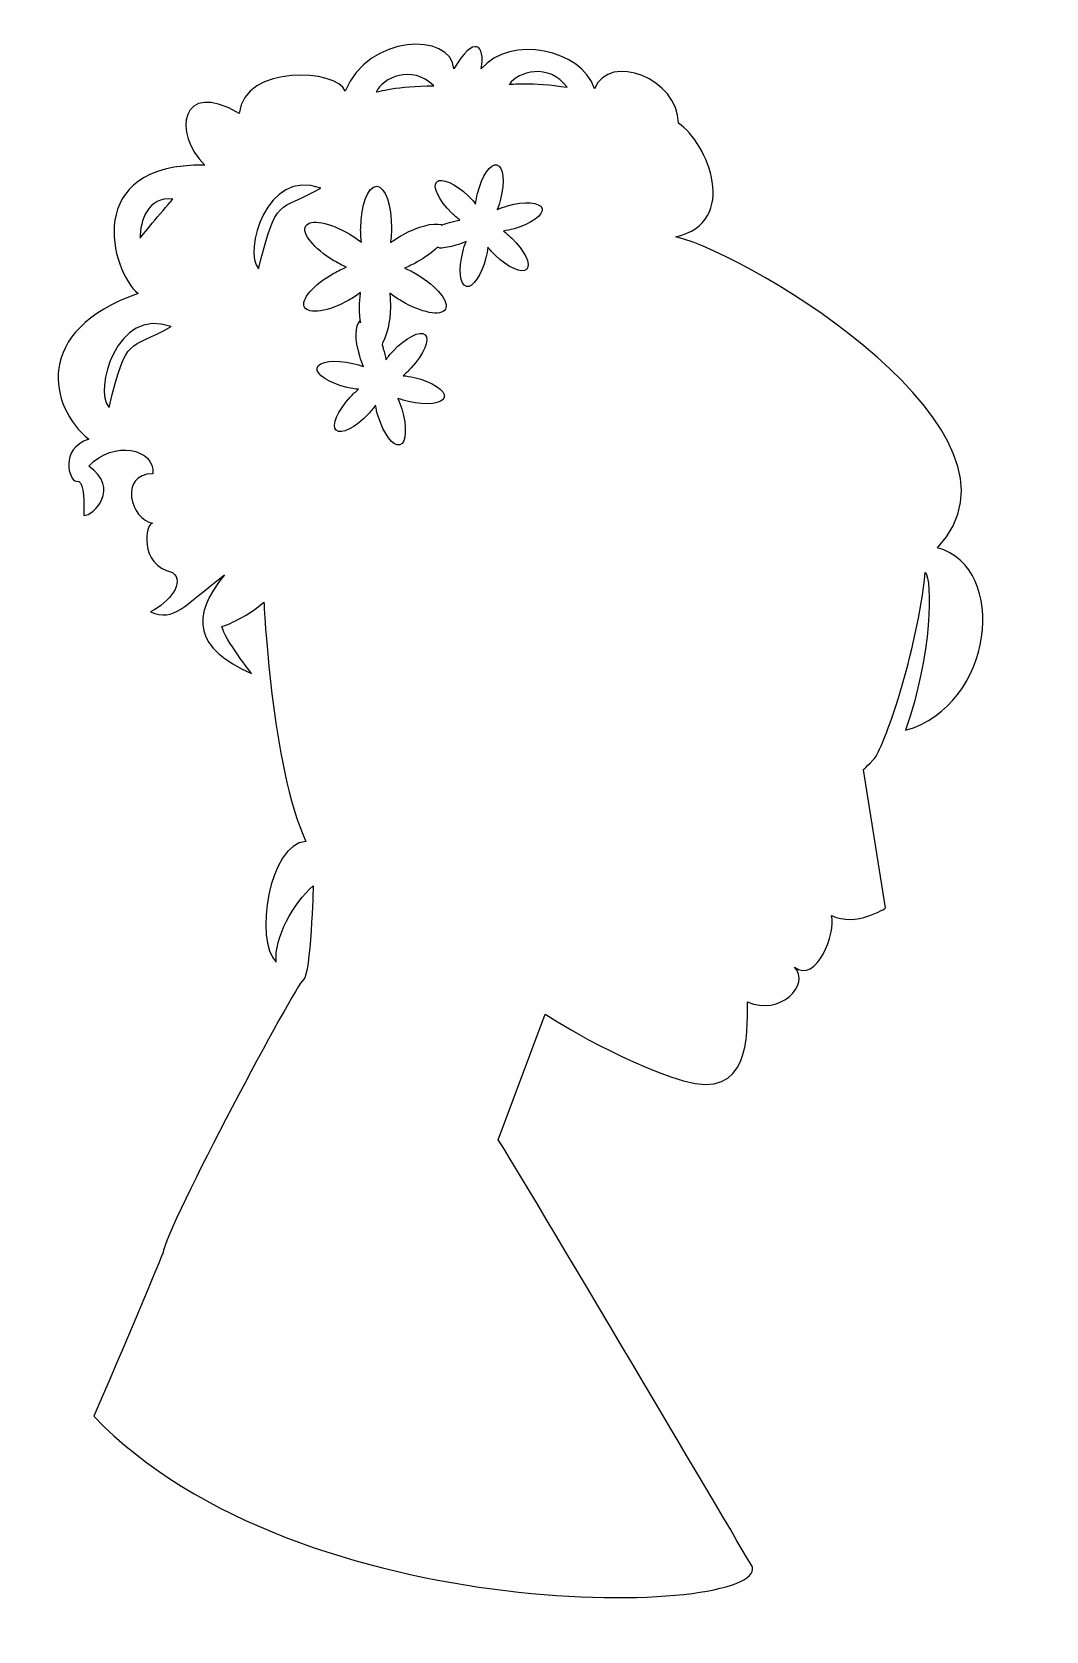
# Model space of a CAD drawing. Header units: centimetres. Extents: x -4.9 to 5.3, y -8.2 to 7.9.
import ezdxf

# ---------------------------------------------------------------- set-up
doc = ezdxf.new("R2010")
doc.units = ezdxf.units.CM
doc.header["$MEASUREMENT"] = 0
doc.layers.add('Camada 1', color=7, linetype='Continuous')

msp = doc.modelspace()

# ---------------------------------------------------------------- linework, layer by layer
at = {"layer": 'Camada 1'}
msp.add_open_spline([(0.24859, -1.94481), (0.24859, -1.94481), (-0.22353, -3.21206), (-0.22353, -3.21206), (-0.22353, -3.21206), (-0.02477, -3.51032), (2.33597, -7.51096), (2.33597, -7.51096), (2.33597, -7.51096), (2.46019, -8.0079), (-2.21137, -8.15705), (-4.29875, -5.99514), (-4.29875, -5.99514), (-4.02546, -5.3739), (-3.60295, -4.35512), (-3.60295, -4.35512), (-3.60295, -4.35512), (-3.55334, -4.05691), (-2.26109, -1.64655), (-2.18656, -1.59694), (-2.18656, -1.59694), (-2.11205, -1.54712), (-2.08724, -0.65259), (-2.08724, -0.65259), (-2.08724, -0.65259), (-2.286, -0.82653), (-2.48475, -1.17456), (-2.45993, -1.423), (-2.45993, -1.423), (-2.68358, -1.19924), (-2.53444, -0.23018), (-2.16174, -0.20536), (-2.16174, -0.20536), (-2.50964, 0.54016), (-2.58415, 2.20507), (-2.58415, 2.20507), (-2.58415, 2.20507), (-2.78291, 2.03113), (-3.00656, 1.95655), (-3.00656, 1.95655), (-3.00656, 1.95655), (-2.98174, 1.8323), (-2.70837, 1.4844), (-2.70837, 1.4844), (-2.70837, 1.4844), (-3.27992, 1.73292), (-3.32964, 2.05598), (-2.98176, 2.47839), (-2.98176, 2.47839), (-3.40417, 2.15536), (-3.47881, 2.00621), (-3.72725, 2.10564), (-3.72725, 2.10564), (-3.52839, 2.20507), (-3.37935, 2.40385), (-3.5036, 2.50326), (-3.5036, 2.50326), (-3.8515, 2.57777), (-3.77689, 3.00025), (-3.70236, 3.00025), (-3.70236, 3.00025), (-3.92601, 3.02509), (-4.05023, 3.49724), (-3.70236, 3.49724), (-3.70236, 3.49724), (-3.67754, 3.74571), (-4.09995, 3.84509), (-4.34842, 3.57175), (-4.34842, 3.57175), (-4.02542, 3.34812), (-4.2987, 3.07476), (-4.39814, 3.07476), (-4.39814, 3.07476), (-4.39814, 3.29841), (-4.39814, 3.42266), (-4.47265, 3.42266), (-4.47265, 3.42266), (-4.54718, 3.42266), (-4.64661, 3.74566), (-4.34843, 3.84507), (-4.34843, 3.84507), (-4.74605, 4.1681), (-4.92009, 4.93838), (-3.85149, 5.31113), (-3.85149, 5.31113), (-4.12478, 5.53478), (-4.42294, 6.62812), (-3.18051, 6.60328), (-3.18051, 6.60328), (-3.50363, 6.92633), (-3.42901, 7.47304), (-2.83267, 7.12516), (-2.83267, 7.12516), (-2.78295, 7.62215), (-1.83868, 7.57246), (-1.76418, 7.34881), (-1.76418, 7.34881), (-1.54053, 7.92031), (-0.69579, 7.94513), (-0.67087, 7.57244), (-0.67087, 7.57244), (-0.47201, 7.92031), (-0.34779, 7.82091), (-0.3975, 7.57244), (-0.3975, 7.57244), (-0.09931, 7.92031), (0.6212, 7.7713), (0.7455, 7.37368), (0.7455, 7.37368), (0.89467, 7.74637), (1.59045, 7.47311), (1.59045, 7.02578), (1.59045, 7.02578), (1.88866, 6.82697), (2.21164, 6.03182), (1.56555, 5.88273), (1.56555, 5.88273), (2.36078, 5.68392), (5.29289, 3.89473), (4.19958, 2.75173), (4.19958, 2.75173), (4.92017, 2.55297), (4.77124, 1.16145), (3.8766, 0.9129), (3.8766, 0.9129), (4.14986, 1.68321), (4.14986, 2.42867), (4.07536, 2.50323), (4.07536, 2.50323), (4.00085, 1.70805), (3.65285, 0.71414), (3.55352, 0.61471), (3.55352, 0.61471), (3.45417, 0.51528), (3.45417, 0.51528), (3.45417, 0.51528), (3.45417, 0.51528), (3.45417, 0.51528), (3.67774, -0.87622), (3.67774, -0.87622), (3.67774, -0.87622), (3.67774, -0.87622), (3.37953, -1.07508), (3.13108, -0.95073), (3.13108, -0.95073), (3.1808, -1.12467), (2.98204, -1.6465), (2.75839, -1.47257), (2.75839, -1.47257), (2.93233, -1.64651), (2.60932, -1.96962), (2.28624, -1.82047), (2.28624, -1.82047), (2.28624, -2.16834), (2.31114, -2.81451), (1.64015, -2.61568), (1.64015, -2.61568), (0.96921, -2.41682), (0.24859, -1.94481), (0.24859, -1.94481)], degree=3, knots=[0, 0, 0, 0, 0.02439024, 0.02439024, 0.02439024, 0.02439024, 0.04878049, 0.04878049, 0.04878049, 0.04878049, 0.07317073, 0.07317073, 0.07317073, 0.07317073, 0.09756098, 0.09756098, 0.09756098, 0.09756098, 0.12195122, 0.12195122, 0.12195122, 0.12195122, 0.14634146, 0.14634146, 0.14634146, 0.14634146, 0.17073171, 0.17073171, 0.17073171, 0.17073171, 0.19512195, 0.19512195, 0.19512195, 0.19512195, 0.2195122, 0.2195122, 0.2195122, 0.2195122, 0.24390244, 0.24390244, 0.24390244, 0.24390244, 0.26829268, 0.26829268, 0.26829268, 0.26829268, 0.29268293, 0.29268293, 0.29268293, 0.29268293, 0.31707317, 0.31707317, 0.31707317, 0.31707317, 0.34146341, 0.34146341, 0.34146341, 0.34146341, 0.36585366, 0.36585366, 0.36585366, 0.36585366, 0.3902439, 0.3902439, 0.3902439, 0.3902439, 0.41463415, 0.41463415, 0.41463415, 0.41463415, 0.43902439, 0.43902439, 0.43902439, 0.43902439, 0.46341463, 0.46341463, 0.46341463, 0.46341463, 0.48780488, 0.48780488, 0.48780488, 0.48780488, 0.51219512, 0.51219512, 0.51219512, 0.51219512, 0.53658537, 0.53658537, 0.53658537, 0.53658537, 0.56097561, 0.56097561, 0.56097561, 0.56097561, 0.58536585, 0.58536585, 0.58536585, 0.58536585, 0.6097561, 0.6097561, 0.6097561, 0.6097561, 0.63414634, 0.63414634, 0.63414634, 0.63414634, 0.65853659, 0.65853659, 0.65853659, 0.65853659, 0.68292683, 0.68292683, 0.68292683, 0.68292683, 0.70731707, 0.70731707, 0.70731707, 0.70731707, 0.73170732, 0.73170732, 0.73170732, 0.73170732, 0.75609756, 0.75609756, 0.75609756, 0.75609756, 0.7804878, 0.7804878, 0.7804878, 0.7804878, 0.80487805, 0.80487805, 0.80487805, 0.80487805, 0.82926829, 0.82926829, 0.82926829, 0.82926829, 0.85365854, 0.85365854, 0.85365854, 0.85365854, 0.87804878, 0.87804878, 0.87804878, 0.87804878, 0.90243902, 0.90243902, 0.90243902, 0.90243902, 0.92682927, 0.92682927, 0.92682927, 0.92682927, 0.95121951, 0.95121951, 0.95121951, 0.95121951, 1, 1, 1, 1], dxfattribs=at)
at = {"layer": 'Camada 1', "color": 7}
for points, knots in [([(-1.45324, 7.34069), (-1.39059, 7.48153), (-1.09338, 7.62234), (-0.87436, 7.40329), (-0.87436, 7.40329), (-1.23419, 7.40329), (-1.45324, 7.34069), (-1.45324, 7.34069)], [0, 0, 0, 0, 0.33333333, 0.33333333, 0.33333333, 0.33333333, 1, 1, 1, 1]), ([(-0.11167, 7.41779), (-0.02748, 7.54688), (0.28825, 7.63882), (0.46986, 7.38792), (0.46986, 7.38792), (0.11452, 7.44491), (-0.11167, 7.41779), (-0.11167, 7.41779)], [0, 0, 0, 0, 0.33333333, 0.33333333, 0.33333333, 0.33333333, 1, 1, 1, 1]), ([(-0.79596, 6.00613), (-0.87753, 6.02756), (-1.03266, 5.98859), (-1.19059, 5.90067), (-1.19059, 5.90067), (-1.23403, 5.87606), (-1.27438, 5.85043), (-1.3101, 5.82383), (-1.3101, 5.82383), (-1.30383, 5.86791), (-1.29997, 5.91538), (-1.2992, 5.96538), (-1.2992, 5.96538), (-1.29581, 6.19903), (-1.36214, 6.38975), (-1.44843, 6.39099), (-1.44843, 6.39099), (-1.53405, 6.39245), (-1.60636, 6.20359), (-1.60964, 5.96943), (-1.60964, 5.96943), (-1.6103, 5.92024), (-1.608, 5.87212), (-1.60279, 5.82796), (-1.60279, 5.82796), (-1.63803, 5.85587), (-1.67722, 5.88289), (-1.71968, 5.90829), (-1.71968, 5.90829), (-1.92084, 6.02823), (-2.11941, 6.06569), (-2.16312, 5.99222), (-2.16312, 5.99222), (-2.20723, 5.91856), (-2.08001, 5.76156), (-1.87904, 5.6417), (-1.87904, 5.6417), (-1.83636, 5.61622), (-1.794, 5.59455), (-1.75278, 5.57677), (-1.75278, 5.57677), (-1.79429, 5.56007), (-1.83763, 5.53946), (-1.8806, 5.51528), (-1.8806, 5.51528), (-2.08515, 5.40143), (-2.2172, 5.24824), (-2.1754, 5.17331), (-2.1754, 5.17331), (-2.13323, 5.09817), (-1.93378, 5.13016), (-1.72952, 5.24406), (-1.72952, 5.24406), (-1.68608, 5.26838), (-1.64612, 5.29425), (-1.61019, 5.32111), (-1.61019, 5.32111), (-1.61657, 5.27661), (-1.62022, 5.22911), (-1.62112, 5.1794), (-1.62112, 5.1794), (-1.62199, 5.1222), (-1.61861, 5.06756), (-1.61183, 5.01766), (-1.61183, 5.01766), (-1.61183, 5.01766), (-1.61511, 5.03565), (-1.61511, 5.03565), (-1.61511, 5.03565), (-1.66705, 4.99707), (-1.67022, 4.84679), (-1.61956, 4.68169), (-1.61956, 4.68169), (-1.60797, 4.64391), (-1.59437, 4.60777), (-1.5795, 4.57535), (-1.5795, 4.57535), (-1.61318, 4.58794), (-1.64988, 4.5989), (-1.68848, 4.60784), (-1.68848, 4.60784), (-1.8716, 4.64983), (-2.03244, 4.62951), (-2.04768, 4.56265), (-2.04768, 4.56265), (-2.06321, 4.49555), (-1.9274, 4.40705), (-1.74449, 4.36511), (-1.74449, 4.36511), (-1.7056, 4.35619), (-1.66795, 4.35011), (-1.63212, 4.34667), (-1.63212, 4.34667), (-1.65964, 4.32365), (-1.68771, 4.2973), (-1.71446, 4.26825), (-1.71446, 4.26825), (-1.84265, 4.13093), (-1.9057, 3.98147), (-1.8553, 3.93464), (-1.8553, 3.93464), (-1.80461, 3.88762), (-1.6602, 3.96118), (-1.5324, 4.09844), (-1.5324, 4.09844), (-1.50517, 4.12768), (-1.48104, 4.15728), (-1.4603, 4.18663), (-1.4603, 4.18663), (-1.45421, 4.15112), (-1.44532, 4.11395), (-1.43366, 4.07582), (-1.43366, 4.07582), (-1.37884, 3.89641), (-1.28076, 3.76721), (-1.21501, 3.78742), (-1.21501, 3.78742), (-1.14918, 3.8075), (-1.1404, 3.96943), (-1.19572, 4.14895), (-1.19572, 4.14895), (-1.20739, 4.18689), (-1.22091, 4.22287), (-1.23559, 4.25542), (-1.23559, 4.25542), (-1.20209, 4.24291), (-1.16569, 4.23195), (-1.12679, 4.22303), (-1.12679, 4.22303), (-0.94378, 4.18093), (-0.78275, 4.20125), (-0.76733, 4.26825), (-0.76733, 4.26825), (-0.75206, 4.33503), (-0.88801, 4.42367), (-1.0711, 4.46568), (-1.0711, 4.46568), (-1.10989, 4.47465), (-1.14756, 4.48089), (-1.18307, 4.48407), (-1.18307, 4.48407), (-1.15566, 4.50696), (-1.12767, 4.53355), (-1.10063, 4.56265), (-1.10063, 4.56265), (-0.97255, 4.69986), (-0.90971, 4.84906), (-0.96008, 4.89621), (-0.96008, 4.89621), (-1.01038, 4.94294), (-1.15497, 4.86943), (-1.28279, 4.73235), (-1.28279, 4.73235), (-1.30991, 4.70285), (-1.33433, 4.67337), (-1.35507, 4.64427), (-1.35507, 4.64427), (-1.36116, 4.67946), (-1.36983, 4.71666), (-1.38153, 4.755), (-1.38153, 4.755), (-1.38558, 4.76831), (-1.38992, 4.78135), (-1.39447, 4.79405), (-1.39447, 4.79405), (-1.39447, 4.79405), (-1.38984, 4.81495), (-1.38984, 4.81495), (-1.38984, 4.81495), (-1.34428, 4.88887), (-1.31271, 5.0223), (-1.31068, 5.17505), (-1.31068, 5.17505), (-1.3101, 5.22453), (-1.31232, 5.27239), (-1.31735, 5.31666), (-1.31735, 5.31666), (-1.28229, 5.28896), (-1.24332, 5.26202), (-1.20064, 5.2366), (-1.20064, 5.2366), (-0.99956, 5.11656), (-0.80072, 5.07901), (-0.7568, 5.15257), (-0.7568, 5.15257), (-0.71309, 5.22602), (-0.84041, 5.38313), (-1.04157, 5.50317), (-1.04157, 5.50317), (-1.08414, 5.52865), (-1.12642, 5.55048), (-1.16735, 5.56783), (-1.16735, 5.56783), (-1.12613, 5.58453), (-1.08268, 5.6053), (-1.03956, 5.62953), (-1.03956, 5.62953), (-0.95712, 5.67538), (-0.88645, 5.72761), (-0.83424, 5.77852), (-0.83424, 5.77852), (-0.83424, 5.77852), (-0.81233, 5.76772), (-0.81233, 5.76772), (-0.81233, 5.76772), (-0.76338, 5.77108), (-0.70816, 5.78074), (-0.65101, 5.79701), (-0.65101, 5.79701), (-0.61413, 5.80759), (-0.57947, 5.8199), (-0.54782, 5.83371), (-0.54782, 5.83371), (-0.56047, 5.8014), (-0.57166, 5.76643), (-0.5811, 5.72931), (-0.5811, 5.72931), (-0.62521, 5.55445), (-0.60891, 5.39937), (-0.54472, 5.38323), (-0.54472, 5.38323), (-0.48053, 5.36706), (-0.39269, 5.49584), (-0.34888, 5.67099), (-0.34888, 5.67099), (-0.3397, 5.70801), (-0.33287, 5.74433), (-0.3288, 5.77844), (-0.3288, 5.77844), (-0.30747, 5.75145), (-0.28295, 5.72433), (-0.25543, 5.69769), (-0.25543, 5.69769), (-0.12578, 5.57201), (0.0168, 5.50854), (0.06273, 5.55593), (0.06273, 5.55593), (0.10858, 5.60334), (0.04093, 5.74384), (-0.08882, 5.86951), (-0.08882, 5.86951), (-0.11623, 5.89621), (-0.14404, 5.92005), (-0.17174, 5.94031), (-0.17174, 5.94031), (-0.13785, 5.94558), (-0.10157, 5.95346), (-0.06487, 5.96396), (-0.06487, 5.96396), (0.10878, 6.01309), (0.23477, 6.10451), (0.21673, 6.16838), (0.21673, 6.16838), (0.19866, 6.23183), (0.04316, 6.24334), (-0.13019, 6.1942), (-0.13019, 6.1942), (-0.16707, 6.18343), (-0.20192, 6.17134), (-0.23348, 6.15771), (-0.23348, 6.15771), (-0.22094, 6.1897), (-0.20964, 6.22465), (-0.20017, 6.26201), (-0.20017, 6.26201), (-0.15625, 6.43677), (-0.17218, 6.5916), (-0.23676, 6.60782), (-0.23676, 6.60782), (-0.30068, 6.62409), (-0.38839, 6.49516), (-0.43245, 6.32006), (-0.43245, 6.32006), (-0.44171, 6.28328), (-0.44846, 6.24674), (-0.45232, 6.21272), (-0.45232, 6.21272), (-0.47383, 6.23989), (-0.49846, 6.26712), (-0.52587, 6.29371), (-0.52587, 6.29371), (-0.65552, 6.41939), (-0.79789, 6.48262), (-0.84374, 6.43532), (-0.84374, 6.43532), (-0.88988, 6.38783), (-0.82223, 6.24747), (-0.69269, 6.12195), (-0.69269, 6.12195), (-0.66517, 6.09525), (-0.63718, 6.07147), (-0.60948, 6.05086), (-0.60948, 6.05086), (-0.64356, 6.0457), (-0.67975, 6.03787), (-0.71624, 6.02731), (-0.71624, 6.02731), (-0.74489, 6.01919), (-0.77233, 6.00993), (-0.798, 5.99985), (-0.798, 5.99985), (-0.798, 5.99985), (-0.79596, 6.00613), (-0.79596, 6.00613)], [0, 0, 0, 0, 0.01298701, 0.01298701, 0.01298701, 0.01298701, 0.02597403, 0.02597403, 0.02597403, 0.02597403, 0.03896104, 0.03896104, 0.03896104, 0.03896104, 0.05194805, 0.05194805, 0.05194805, 0.05194805, 0.06493506, 0.06493506, 0.06493506, 0.06493506, 0.07792208, 0.07792208, 0.07792208, 0.07792208, 0.09090909, 0.09090909, 0.09090909, 0.09090909, 0.1038961, 0.1038961, 0.1038961, 0.1038961, 0.11688312, 0.11688312, 0.11688312, 0.11688312, 0.12987013, 0.12987013, 0.12987013, 0.12987013, 0.14285714, 0.14285714, 0.14285714, 0.14285714, 0.15584416, 0.15584416, 0.15584416, 0.15584416, 0.16883117, 0.16883117, 0.16883117, 0.16883117, 0.18181818, 0.18181818, 0.18181818, 0.18181818, 0.19480519, 0.19480519, 0.19480519, 0.19480519, 0.20779221, 0.20779221, 0.20779221, 0.20779221, 0.22077922, 0.22077922, 0.22077922, 0.22077922, 0.23376623, 0.23376623, 0.23376623, 0.23376623, 0.24675325, 0.24675325, 0.24675325, 0.24675325, 0.25974026, 0.25974026, 0.25974026, 0.25974026, 0.27272727, 0.27272727, 0.27272727, 0.27272727, 0.28571429, 0.28571429, 0.28571429, 0.28571429, 0.2987013, 0.2987013, 0.2987013, 0.2987013, 0.31168831, 0.31168831, 0.31168831, 0.31168831, 0.32467532, 0.32467532, 0.32467532, 0.32467532, 0.33766234, 0.33766234, 0.33766234, 0.33766234, 0.35064935, 0.35064935, 0.35064935, 0.35064935, 0.36363636, 0.36363636, 0.36363636, 0.36363636, 0.37662338, 0.37662338, 0.37662338, 0.37662338, 0.38961039, 0.38961039, 0.38961039, 0.38961039, 0.4025974, 0.4025974, 0.4025974, 0.4025974, 0.41558442, 0.41558442, 0.41558442, 0.41558442, 0.42857143, 0.42857143, 0.42857143, 0.42857143, 0.44155844, 0.44155844, 0.44155844, 0.44155844, 0.45454545, 0.45454545, 0.45454545, 0.45454545, 0.46753247, 0.46753247, 0.46753247, 0.46753247, 0.48051948, 0.48051948, 0.48051948, 0.48051948, 0.49350649, 0.49350649, 0.49350649, 0.49350649, 0.50649351, 0.50649351, 0.50649351, 0.50649351, 0.51948052, 0.51948052, 0.51948052, 0.51948052, 0.53246753, 0.53246753, 0.53246753, 0.53246753, 0.54545455, 0.54545455, 0.54545455, 0.54545455, 0.55844156, 0.55844156, 0.55844156, 0.55844156, 0.57142857, 0.57142857, 0.57142857, 0.57142857, 0.58441558, 0.58441558, 0.58441558, 0.58441558, 0.5974026, 0.5974026, 0.5974026, 0.5974026, 0.61038961, 0.61038961, 0.61038961, 0.61038961, 0.62337662, 0.62337662, 0.62337662, 0.62337662, 0.63636364, 0.63636364, 0.63636364, 0.63636364, 0.64935065, 0.64935065, 0.64935065, 0.64935065, 0.66233766, 0.66233766, 0.66233766, 0.66233766, 0.67532468, 0.67532468, 0.67532468, 0.67532468, 0.68831169, 0.68831169, 0.68831169, 0.68831169, 0.7012987, 0.7012987, 0.7012987, 0.7012987, 0.71428571, 0.71428571, 0.71428571, 0.71428571, 0.72727273, 0.72727273, 0.72727273, 0.72727273, 0.74025974, 0.74025974, 0.74025974, 0.74025974, 0.75324675, 0.75324675, 0.75324675, 0.75324675, 0.76623377, 0.76623377, 0.76623377, 0.76623377, 0.77922078, 0.77922078, 0.77922078, 0.77922078, 0.79220779, 0.79220779, 0.79220779, 0.79220779, 0.80519481, 0.80519481, 0.80519481, 0.80519481, 0.81818182, 0.81818182, 0.81818182, 0.81818182, 0.83116883, 0.83116883, 0.83116883, 0.83116883, 0.84415584, 0.84415584, 0.84415584, 0.84415584, 0.85714286, 0.85714286, 0.85714286, 0.85714286, 0.87012987, 0.87012987, 0.87012987, 0.87012987, 0.88311688, 0.88311688, 0.88311688, 0.88311688, 0.8961039, 0.8961039, 0.8961039, 0.8961039, 0.90909091, 0.90909091, 0.90909091, 0.90909091, 0.92207792, 0.92207792, 0.92207792, 0.92207792, 0.93506494, 0.93506494, 0.93506494, 0.93506494, 0.94805195, 0.94805195, 0.94805195, 0.94805195, 0.96103896, 0.96103896, 0.96103896, 0.96103896, 0.97402597, 0.97402597, 0.97402597, 0.97402597, 1, 1, 1, 1]), ([(-2.63757, 5.55928), (-2.79404, 5.73139), (-2.5592, 6.57629), (-2.01167, 6.37287), (-2.01167, 6.37287), (-2.44982, 6.12255), (-2.44982, 6.3103), (-2.63757, 5.55928)], [0, 0, 0, 0, 0.33333333, 0.33333333, 0.33333333, 0.33333333, 1, 1, 1, 1]), ([(-3.83137, 5.87001), (-3.83137, 6.04212), (-3.75308, 6.29242), (-3.50278, 6.26114), (-3.50278, 6.26114), (-3.61232, 6.13599), (-3.83137, 5.87001), (-3.83137, 5.87001)], [0, 0, 0, 0, 0.33333333, 0.33333333, 0.33333333, 0.33333333, 1, 1, 1, 1]), ([(-4.14431, 4.16461), (-4.30078, 4.33672), (-4.06594, 5.18162), (-3.51841, 4.9782), (-3.51841, 4.9782), (-3.95657, 4.72785), (-3.95657, 4.9156), (-4.14431, 4.16461)], [0, 0, 0, 0, 0.33333333, 0.33333333, 0.33333333, 0.33333333, 1, 1, 1, 1])]:
    msp.add_open_spline(points, degree=3, knots=knots, dxfattribs=at)

doc.saveas('drawing.dxf')
